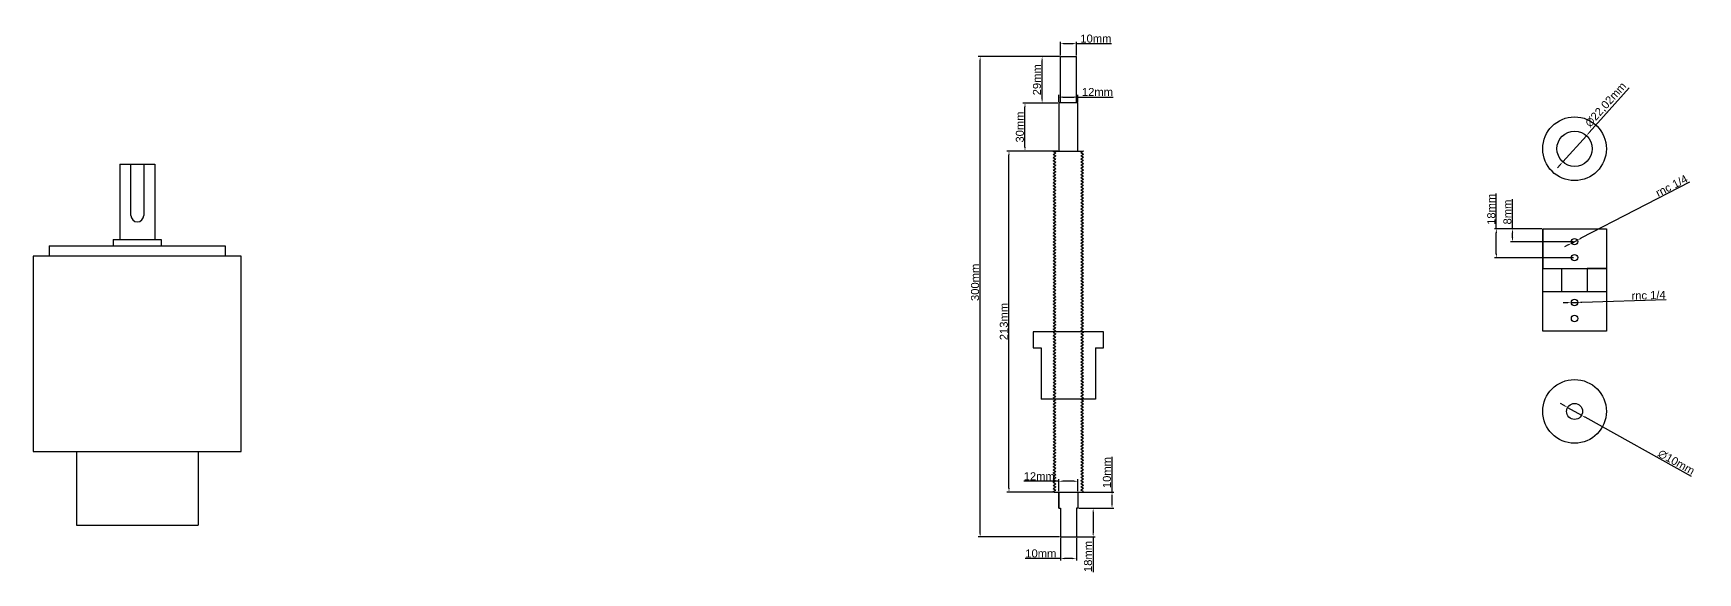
# Model space of a CAD drawing. Header units: centimetres. Extents: x 6534 to 31506, y 42826 to 109107.
# Drawn here: x 13981 to 15021, y 48968 to 49305 of the extents above; entities that cross this region are included whole.
import ezdxf

# ---------------------------------------------------------------- set-up
doc = ezdxf.new("R2010")
doc.units = ezdxf.units.CM
doc.header["$LTSCALE"] = 0.5
doc.styles.get("Standard").update_dxf_attribs({"font": 'arial.ttf'})
doc.dimstyles.new('Copia de ISO-25', dxfattribs={"dimtxt": 5, "dimasz": 2.5, "dimexe": 1.25, "dimexo": 0.625, "dimtad": 1, "dimtxsty": 'Standard', "dimcen": 2.5, "dimclrd": 1, "dimclre": 1, "dimadec": 0, "dimazin": 0, "dimtfac": 1, "dimtmove": 0, "dimatfit": 3, "dimfxl": 1, "dimarcsym": 0})

# ---------------------------------------------------------------- blocks, each defined once
blk = doc.blocks.new('*D338')
at = {"color": 1, "lineweight": -2, "transparency": 16777216}
for p, q in [((14622.4, 49290.4), (14571.6, 49290.4)), ((14572.9, 48992.9), (14572.9, 49287.9)), ((14622.4, 48990.4), (14571.6, 48990.4))]:
    blk.add_line(p, q, dxfattribs=at)
at = {"color": 1, "transparency": 16777216}
for points in [[(14572.4, 49287.9), (14573.3, 49287.9), (14572.9, 49290.4)], [(14572.4, 48992.9), (14573.3, 48992.9), (14572.9, 48990.4)]]:
    blk.add_solid(points, dxfattribs=at)
at = {"layer": 'Defpoints', "color": 0, "transparency": 16777216}
for p in [(14572.9, 49290.4), (14623, 49290.4), (14623, 48990.4)]:
    blk.add_point(p, dxfattribs=at)
at = {"color": 0, "transparency": 16777216, "insert": (14569.7, 49149.4), "char_height": 5, "attachment_point": 5, "rotation": 90}
blk.add_mtext('300mm', dxfattribs=at)
blk = doc.blocks.new('*D339')
at = {"color": 1, "lineweight": -2, "transparency": 16777216}
for p, q in [((14634.6, 49008.4), (14644.8, 49008.4)), ((14643.5, 49005.9), (14643.5, 48992.9)), ((14633.6, 48990.4), (14644.8, 48990.4)), ((14643.5, 48990.4), (14643.5, 48968.5))]:
    blk.add_line(p, q, dxfattribs=at)
at = {"color": 1, "transparency": 16777216}
for points in [[(14643.1, 49005.9), (14643.9, 49005.9), (14643.5, 49008.4)], [(14643.1, 48992.9), (14643.9, 48992.9), (14643.5, 48990.4)]]:
    blk.add_solid(points, dxfattribs=at)
at = {"layer": 'Defpoints', "color": 0, "transparency": 16777216}
for p in [(14634, 49008.4), (14633, 48990.4), (14643.5, 48990.4)]:
    blk.add_point(p, dxfattribs=at)
at = {"color": 0, "transparency": 16777216, "insert": (14640.3, 48978.2), "char_height": 5, "attachment_point": 5, "rotation": 90}
blk.add_mtext('18mm', dxfattribs=at)
blk = doc.blocks.new('*D340')
at = {"color": 1, "lineweight": -2, "transparency": 16777216}
for p, q in [((14978.5, 49270.8), (14953.4, 49242.9)), ((14937, 49224.6), (14951.7, 49241)), ((14935.3, 49222.8), (14933.6, 49220.9))]:
    blk.add_line(p, q, dxfattribs=at)
at = {"color": 1, "transparency": 16777216}
for points in [[(14953.1, 49243.1), (14953.7, 49242.6), (14951.7, 49241)], [(14935, 49223.1), (14935.6, 49222.5), (14937, 49224.6)]]:
    blk.add_solid(points, dxfattribs=at)
at = {"layer": 'Defpoints', "color": 0, "transparency": 16777216}
for p in [(14951.7, 49241), (14937, 49224.6)]:
    blk.add_point(p, dxfattribs=at)
at = {"color": 0, "transparency": 16777216, "insert": (14964, 49260.2), "char_height": 5, "attachment_point": 5, "rotation": 47.9568}
blk.add_mtext('∅22,02mm', dxfattribs=at)
blk = doc.blocks.new('*D341')
at = {"color": 1, "lineweight": -2, "transparency": 16777216}
for p, q in [((14937.8, 49072.5), (14935.6, 49073.7)), ((14940, 49071.3), (14948.7, 49066.4)), ((15017.3, 49028.1), (14950.9, 49065.2))]:
    blk.add_line(p, q, dxfattribs=at)
at = {"color": 1, "transparency": 16777216}
for points in [[(14938, 49072.8), (14937.6, 49072.1), (14940, 49071.3)], [(14951.1, 49065.5), (14950.7, 49064.8), (14948.7, 49066.4)]]:
    blk.add_solid(points, dxfattribs=at)
at = {"layer": 'Defpoints', "color": 0, "transparency": 16777216}
for p in [(14940, 49071.3), (14948.7, 49066.4)]:
    blk.add_point(p, dxfattribs=at)
at = {"color": 0, "transparency": 16777216, "insert": (15007.9, 49037.1), "char_height": 5, "attachment_point": 5, "rotation": 330.827}
blk.add_mtext('∅10mm', dxfattribs=at)
blk = doc.blocks.new('*D342')
at = {"color": 1, "lineweight": -2, "transparency": 16777216}
for p, q in [((14905.5, 49182.8), (14905.5, 49201.4)), ((14923.8, 49182.8), (14904.3, 49182.8)), ((14905.5, 49177.3), (14905.5, 49180.3)), ((14943.7, 49174.8), (14904.3, 49174.8))]:
    blk.add_line(p, q, dxfattribs=at)
at = {"color": 1, "transparency": 16777216}
for points in [[(14905.1, 49180.3), (14906, 49180.3), (14905.5, 49182.8)], [(14905.1, 49177.3), (14906, 49177.3), (14905.5, 49174.8)]]:
    blk.add_solid(points, dxfattribs=at)
at = {"layer": 'Defpoints', "color": 0, "transparency": 16777216}
for p in [(14905.5, 49182.8), (14924.4, 49182.8), (14944.3, 49174.8)]:
    blk.add_point(p, dxfattribs=at)
at = {"color": 0, "transparency": 16777216, "insert": (14902.4, 49193.3), "char_height": 5, "attachment_point": 5, "rotation": 90}
blk.add_mtext('8mm', dxfattribs=at)
blk = doc.blocks.new('*D343')
at = {"color": 1, "lineweight": -2, "transparency": 16777216}
for p, q in [((15016.2, 49211.9), (14948.3, 49176.9)), ((14940.3, 49172.8), (14938.1, 49171.6)), ((14942.6, 49173.9), (14946.1, 49175.7))]:
    blk.add_line(p, q, dxfattribs=at)
at = {"color": 1, "transparency": 16777216}
for points in [[(14948.1, 49177.3), (14948.5, 49176.5), (14946.1, 49175.7)], [(14940.1, 49173.1), (14940.5, 49172.4), (14942.6, 49173.9)]]:
    blk.add_solid(points, dxfattribs=at)
at = {"layer": 'Defpoints', "color": 0, "transparency": 16777216}
for p in [(14942.6, 49173.9), (14946.1, 49175.7)]:
    blk.add_point(p, dxfattribs=at)
at = {"color": 0, "transparency": 16777216, "insert": (15005, 49209.7), "char_height": 5, "attachment_point": 5, "rotation": 27.2713}
blk.add_mtext('rnc 1/4', dxfattribs=at)
blk = doc.blocks.new('*D436')
at = {"color": 1, "lineweight": -2, "transparency": 16777216}
for p, q in [((14618.1, 49231.4), (14589.6, 49231.4)), ((14590.9, 49020.9), (14590.9, 49228.9)), ((14618.3, 49018.4), (14589.6, 49018.4))]:
    blk.add_line(p, q, dxfattribs=at)
at = {"color": 1, "transparency": 16777216}
for points in [[(14590.5, 49228.9), (14591.3, 49228.9), (14590.9, 49231.4)], [(14590.5, 49020.9), (14591.3, 49020.9), (14590.9, 49018.4)]]:
    blk.add_solid(points, dxfattribs=at)
at = {"layer": 'Defpoints', "color": 0, "transparency": 16777216}
for p in [(14590.9, 49231.4), (14618.7, 49231.4), (14618.9, 49018.4)]:
    blk.add_point(p, dxfattribs=at)
at = {"color": 0, "transparency": 16777216, "insert": (14587.7, 49124.9), "char_height": 5, "attachment_point": 5, "rotation": 90}
blk.add_mtext('213mm', dxfattribs=at)
blk = doc.blocks.new('*D445')
at = {"color": 1, "lineweight": -2, "transparency": 16777216}
for p, q in [((14623, 49291), (14623, 49299.7)), ((14625.5, 49298.5), (14630.5, 49298.5)), ((14633, 49291), (14633, 49299.7)), ((14633, 49298.5), (14655, 49298.5))]:
    blk.add_line(p, q, dxfattribs=at)
at = {"color": 1, "transparency": 16777216}
for points in [[(14625.5, 49298.9), (14625.5, 49298), (14623, 49298.5)], [(14630.5, 49298.9), (14630.5, 49298), (14633, 49298.5)]]:
    blk.add_solid(points, dxfattribs=at)
at = {"layer": 'Defpoints', "color": 0, "transparency": 16777216}
for p in [(14633, 49298.5), (14623, 49290.4), (14633, 49290.4)]:
    blk.add_point(p, dxfattribs=at)
at = {"color": 0, "transparency": 16777216, "insert": (14645.2, 49301.6), "char_height": 5, "attachment_point": 5}
blk.add_mtext('10mm', dxfattribs=at)
blk = doc.blocks.new('*D480')
at = {"color": 1, "lineweight": -2, "transparency": 16777216}
for p, q in [((14622, 49262), (14622, 49266.4)), ((14624.5, 49265.1), (14631.5, 49265.1)), ((14634, 49262), (14634, 49266.4)), ((14634, 49265.1), (14656, 49265.1))]:
    blk.add_line(p, q, dxfattribs=at)
at = {"color": 1, "transparency": 16777216}
for points in [[(14624.5, 49265.5), (14624.5, 49264.7), (14622, 49265.1)], [(14631.5, 49265.5), (14631.5, 49264.7), (14634, 49265.1)]]:
    blk.add_solid(points, dxfattribs=at)
at = {"layer": 'Defpoints', "color": 0, "transparency": 16777216}
for p in [(14622, 49261.4), (14634, 49265.1), (14634, 49261.4)]:
    blk.add_point(p, dxfattribs=at)
at = {"color": 0, "transparency": 16777216, "insert": (14646.2, 49268.3), "char_height": 5, "attachment_point": 5}
blk.add_mtext('12mm', dxfattribs=at)
blk = doc.blocks.new('*D481')
at = {"color": 1, "lineweight": -2, "transparency": 16777216}
for p, q in [((14622.4, 49290.4), (14610.3, 49290.4)), ((14611.6, 49263.9), (14611.6, 49287.9)), ((14621.4, 49261.4), (14610.3, 49261.4))]:
    blk.add_line(p, q, dxfattribs=at)
at = {"color": 1, "transparency": 16777216}
for points in [[(14611.2, 49287.9), (14612, 49287.9), (14611.6, 49290.4)], [(14611.2, 49263.9), (14612, 49263.9), (14611.6, 49261.4)]]:
    blk.add_solid(points, dxfattribs=at)
at = {"layer": 'Defpoints', "color": 0, "transparency": 16777216}
for p in [(14611.6, 49290.4), (14623, 49290.4), (14622, 49261.4)]:
    blk.add_point(p, dxfattribs=at)
at = {"color": 0, "transparency": 16777216, "insert": (14608.4, 49275.9), "char_height": 5, "attachment_point": 5, "rotation": 90}
blk.add_mtext('29mm', dxfattribs=at)
blk = doc.blocks.new('*D482')
at = {"color": 1, "lineweight": -2, "transparency": 16777216}
for p, q in [((14621.4, 49261.4), (14599.6, 49261.4)), ((14600.9, 49233.9), (14600.9, 49258.9)), ((14621.4, 49231.4), (14599.6, 49231.4))]:
    blk.add_line(p, q, dxfattribs=at)
at = {"color": 1, "transparency": 16777216}
for points in [[(14600.5, 49258.9), (14601.3, 49258.9), (14600.9, 49261.4)], [(14600.5, 49233.9), (14601.3, 49233.9), (14600.9, 49231.4)]]:
    blk.add_solid(points, dxfattribs=at)
at = {"layer": 'Defpoints', "color": 0, "transparency": 16777216}
for p in [(14600.9, 49261.4), (14622, 49261.4), (14622, 49231.4)]:
    blk.add_point(p, dxfattribs=at)
at = {"color": 0, "transparency": 16777216, "insert": (14597.7, 49246.4), "char_height": 5, "attachment_point": 5, "rotation": 90}
blk.add_mtext('30mm', dxfattribs=at)
blk = doc.blocks.new('*D483')
at = {"color": 1, "lineweight": -2, "transparency": 16777216}
for p, q in [((14622, 49025.2), (14600.1, 49025.2)), ((14622, 49019), (14622, 49026.4)), ((14631.5, 49025.2), (14624.5, 49025.2)), ((14634, 49019), (14634, 49026.4))]:
    blk.add_line(p, q, dxfattribs=at)
at = {"color": 1, "transparency": 16777216}
for points in [[(14624.5, 49025.6), (14624.5, 49024.8), (14622, 49025.2)], [(14631.5, 49025.6), (14631.5, 49024.8), (14634, 49025.2)]]:
    blk.add_solid(points, dxfattribs=at)
at = {"layer": 'Defpoints', "color": 0, "transparency": 16777216}
for p in [(14622, 49025.2), (14622, 49018.4), (14634, 49018.4)]:
    blk.add_point(p, dxfattribs=at)
at = {"color": 0, "transparency": 16777216, "insert": (14609.8, 49028.3), "char_height": 5, "attachment_point": 5}
blk.add_mtext('12mm', dxfattribs=at)
blk = doc.blocks.new('*D484')
at = {"color": 1, "lineweight": -2, "transparency": 16777216}
for p, q in [((14623, 48989.8), (14623, 48975.7)), ((14633, 48989.8), (14633, 48975.7)), ((14623, 48976.9), (14601.1, 48976.9)), ((14630.5, 48976.9), (14625.5, 48976.9))]:
    blk.add_line(p, q, dxfattribs=at)
at = {"color": 1, "transparency": 16777216}
for points in [[(14625.5, 48977.3), (14625.5, 48976.5), (14623, 48976.9)], [(14630.5, 48977.3), (14630.5, 48976.5), (14633, 48976.9)]]:
    blk.add_solid(points, dxfattribs=at)
at = {"layer": 'Defpoints', "color": 0, "transparency": 16777216}
for p in [(14623, 48990.4), (14633, 48990.4), (14623, 48976.9)]:
    blk.add_point(p, dxfattribs=at)
at = {"color": 0, "transparency": 16777216, "insert": (14610.8, 48980.1), "char_height": 5, "attachment_point": 5}
blk.add_mtext('10mm', dxfattribs=at)
blk = doc.blocks.new('*D485')
at = {"color": 1, "lineweight": -2, "transparency": 16777216}
for p, q in [((14655.3, 49018.4), (14655.3, 49040.4)), ((14634.6, 49018.4), (14656.5, 49018.4)), ((14655.3, 49010.9), (14655.3, 49015.9)), ((14634.6, 49008.4), (14656.5, 49008.4))]:
    blk.add_line(p, q, dxfattribs=at)
at = {"color": 1, "transparency": 16777216}
for points in [[(14654.8, 49015.9), (14655.7, 49015.9), (14655.3, 49018.4)], [(14654.8, 49010.9), (14655.7, 49010.9), (14655.3, 49008.4)]]:
    blk.add_solid(points, dxfattribs=at)
at = {"layer": 'Defpoints', "color": 0, "transparency": 16777216}
for p in [(14634, 49018.4), (14655.3, 49018.4), (14634, 49008.4)]:
    blk.add_point(p, dxfattribs=at)
at = {"color": 0, "transparency": 16777216, "insert": (14652.1, 49030.6), "char_height": 5, "attachment_point": 5, "rotation": 90}
blk.add_mtext('10mm', dxfattribs=at)
blk = doc.blocks.new('*D486')
at = {"color": 1, "lineweight": -2, "transparency": 16777216}
for p, q in [((14895.4, 49182.8), (14895.4, 49204.8)), ((14923.8, 49182.8), (14894.2, 49182.8)), ((14895.4, 49167.3), (14895.4, 49180.3)), ((14943.7, 49164.8), (14894.2, 49164.8))]:
    blk.add_line(p, q, dxfattribs=at)
at = {"color": 1, "transparency": 16777216}
for points in [[(14895, 49180.3), (14895.9, 49180.3), (14895.4, 49182.8)], [(14895, 49167.3), (14895.9, 49167.3), (14895.4, 49164.8)]]:
    blk.add_solid(points, dxfattribs=at)
at = {"layer": 'Defpoints', "color": 0, "transparency": 16777216}
for p in [(14895.4, 49182.8), (14924.4, 49182.8), (14944.3, 49164.8)]:
    blk.add_point(p, dxfattribs=at)
at = {"color": 0, "transparency": 16777216, "insert": (14892.3, 49195), "char_height": 5, "attachment_point": 5, "rotation": 90}
blk.add_mtext('18mm', dxfattribs=at)
blk = doc.blocks.new('*D487')
at = {"color": 1, "lineweight": -2, "transparency": 16777216}
for p, q in [((14939.8, 49136.7), (14937.3, 49136.6)), ((14942.3, 49136.8), (14946.3, 49136.9)), ((15001.6, 49138.4), (14948.8, 49136.9))]:
    blk.add_line(p, q, dxfattribs=at)
at = {"color": 1, "transparency": 16777216}
for points in [[(14939.8, 49137.1), (14939.8, 49136.3), (14942.3, 49136.8)], [(14948.8, 49137.4), (14948.8, 49136.5), (14946.3, 49136.9)]]:
    blk.add_solid(points, dxfattribs=at)
at = {"layer": 'Defpoints', "color": 0, "transparency": 16777216}
for p in [(14942.3, 49136.8), (14946.3, 49136.9)]:
    blk.add_point(p, dxfattribs=at)
at = {"color": 0, "transparency": 16777216, "insert": (14990.6, 49141.3), "char_height": 5, "attachment_point": 5, "rotation": 1.5838}
blk.add_mtext('rnc 1/4', dxfattribs=at)

msp = doc.modelspace()

# ---------------------------------------------------------------- linework, layer by layer
for p, q in [((14623.012, 49290.41), (14633.012, 49290.41)), ((14623.012, 49261.41), (14623.012, 49290.41)), ((14633.012, 49261.41), (14633.012, 49290.41)), ((14622.012, 49261.41), (14622.012, 49231.41)), ((14634.012, 49261.41), (14622.012, 49261.41)), ((14634.012, 49231.41), (14634.012, 49261.41)), ((14618.487, 49231.26), (14618.747, 49231.41)), ((14618.487, 49231.26), (14620.179, 49230.283)), ((14618.487, 49229.31), (14620.179, 49230.287)), ((14618.487, 49229.31), (14620.179, 49228.333)), ((14618.487, 49227.36), (14620.179, 49228.337)), ((14618.747, 49231.41), (14637.277, 49231.41)), ((14637.537, 49231.26), (14635.845, 49230.283)), ((14637.537, 49229.31), (14635.845, 49230.287)), ((14637.537, 49229.31), (14635.845, 49228.333)), ((14637.537, 49227.36), (14635.845, 49228.337)), ((14637.537, 49231.26), (14637.277, 49231.41)), ((14035.183, 49223.185), (14057.183, 49223.185)), ((14035.183, 49223.185), (14035.183, 49176.185)), ((14042.183, 49191.185), (14042.183, 49223.185)), ((14046.183, 49223.185), (14050.183, 49223.185)), ((14050.183, 49223.185), (14050.183, 49191.185)), ((14057.183, 49223.185), (14057.183, 49176.185)), ((14618.487, 49227.36), (14620.179, 49226.383)), ((14618.487, 49225.41), (14620.179, 49226.387)), ((14618.487, 49225.41), (14620.179, 49224.433)), ((14618.487, 49223.46), (14620.179, 49224.437)), ((14618.487, 49223.46), (14620.179, 49222.483)), ((14618.487, 49221.51), (14620.179, 49222.487)), ((14618.487, 49221.51), (14620.179, 49220.533)), ((14618.487, 49219.56), (14620.179, 49220.537)), ((14618.487, 49219.56), (14620.179, 49218.583)), ((14618.487, 49217.61), (14620.179, 49218.587)), ((14637.537, 49227.36), (14635.845, 49226.383)), ((14637.537, 49225.41), (14635.845, 49226.387)), ((14637.537, 49225.41), (14635.845, 49224.433)), ((14637.537, 49223.46), (14635.845, 49224.437)), ((14637.537, 49223.46), (14635.845, 49222.483)), ((14637.537, 49221.51), (14635.845, 49222.487)), ((14637.537, 49221.51), (14635.845, 49220.533)), ((14637.537, 49219.56), (14635.845, 49220.537)), ((14637.537, 49219.56), (14635.845, 49218.583)), ((14637.537, 49217.61), (14635.845, 49218.587)), ((14618.487, 49217.61), (14620.179, 49216.633)), ((14618.487, 49215.66), (14620.179, 49216.637)), ((14618.487, 49215.66), (14620.179, 49214.683)), ((14618.487, 49213.71), (14620.179, 49214.687)), ((14618.487, 49213.71), (14620.179, 49212.733)), ((14618.487, 49211.76), (14620.179, 49212.737)), ((14618.487, 49211.76), (14620.179, 49210.783)), ((14618.487, 49209.81), (14620.179, 49210.787)), ((14618.487, 49209.81), (14620.179, 49208.833)), ((14618.487, 49207.86), (14620.179, 49208.837)), ((14618.487, 49207.86), (14620.179, 49206.883)), ((14637.537, 49217.61), (14635.845, 49216.633)), ((14637.537, 49215.66), (14635.845, 49216.637)), ((14637.537, 49215.66), (14635.845, 49214.683)), ((14637.537, 49213.71), (14635.845, 49214.687)), ((14637.537, 49213.71), (14635.845, 49212.733)), ((14637.537, 49211.76), (14635.845, 49212.737)), ((14637.537, 49211.76), (14635.845, 49210.783)), ((14637.537, 49209.81), (14635.845, 49210.787)), ((14637.537, 49209.81), (14635.845, 49208.833)), ((14637.537, 49207.86), (14635.845, 49208.837)), ((14637.537, 49207.86), (14635.845, 49206.883)), ((14618.487, 49205.91), (14620.179, 49206.887)), ((14618.487, 49205.91), (14620.179, 49204.933)), ((14618.487, 49203.96), (14620.179, 49204.937)), ((14618.487, 49203.96), (14620.179, 49202.983)), ((14618.487, 49202.01), (14620.179, 49202.987)), ((14618.487, 49202.01), (14620.179, 49201.033)), ((14618.487, 49200.06), (14620.179, 49201.037)), ((14618.487, 49200.06), (14620.179, 49199.083)), ((14618.487, 49198.11), (14620.179, 49199.087)), ((14618.487, 49198.11), (14620.179, 49197.133)), ((14618.487, 49196.16), (14620.179, 49197.137)), ((14637.537, 49205.91), (14635.845, 49206.887)), ((14637.537, 49205.91), (14635.845, 49204.933)), ((14637.537, 49203.96), (14635.845, 49204.937)), ((14637.537, 49203.96), (14635.845, 49202.983)), ((14637.537, 49202.01), (14635.845, 49202.987)), ((14637.537, 49202.01), (14635.845, 49201.033)), ((14637.537, 49200.06), (14635.845, 49201.037)), ((14637.537, 49200.06), (14635.845, 49199.083)), ((14637.537, 49198.11), (14635.845, 49199.087)), ((14637.537, 49198.11), (14635.845, 49197.133)), ((14637.537, 49196.16), (14635.845, 49197.137)), ((14618.487, 49196.16), (14620.179, 49195.183)), ((14618.487, 49194.21), (14620.179, 49195.187)), ((14618.487, 49194.21), (14620.179, 49193.233)), ((14618.487, 49192.26), (14620.179, 49193.237)), ((14618.487, 49192.26), (14620.179, 49191.283)), ((14618.487, 49190.31), (14620.179, 49191.287)), ((14618.487, 49190.31), (14620.179, 49189.333)), ((14618.487, 49188.36), (14620.179, 49189.337)), ((14618.487, 49188.36), (14620.179, 49187.383)), ((14618.487, 49186.41), (14620.179, 49187.387)), ((14637.537, 49196.16), (14635.845, 49195.183)), ((14637.537, 49194.21), (14635.845, 49195.187)), ((14637.537, 49194.21), (14635.845, 49193.233)), ((14637.537, 49192.26), (14635.845, 49193.237)), ((14637.537, 49192.26), (14635.845, 49191.283)), ((14637.537, 49190.31), (14635.845, 49191.287)), ((14637.537, 49190.31), (14635.845, 49189.333)), ((14637.537, 49188.36), (14635.845, 49189.337)), ((14637.537, 49188.36), (14635.845, 49187.383)), ((14637.537, 49186.41), (14635.845, 49187.387)), ((14031.183, 49176.185), (14031.183, 49172.185)), ((14031.183, 49176.185), (14061.183, 49176.185)), ((14061.183, 49176.185), (14061.183, 49172.185)), ((14618.487, 49186.41), (14620.179, 49185.433)), ((14618.487, 49184.46), (14620.179, 49185.437)), ((14618.487, 49184.46), (14620.179, 49183.483)), ((14618.487, 49182.51), (14620.179, 49183.487)), ((14618.487, 49182.51), (14620.179, 49181.533)), ((14618.487, 49180.56), (14620.179, 49181.537)), ((14618.487, 49180.56), (14620.179, 49179.583)), ((14618.487, 49178.61), (14620.179, 49179.587)), ((14618.487, 49178.61), (14620.179, 49177.633)), ((14618.487, 49176.66), (14620.179, 49177.637)), ((14618.487, 49176.66), (14620.179, 49175.683)), ((14637.537, 49186.41), (14635.845, 49185.433)), ((14637.537, 49184.46), (14635.845, 49185.437)), ((14637.537, 49184.46), (14635.845, 49183.483)), ((14637.537, 49182.51), (14635.845, 49183.487)), ((14637.537, 49182.51), (14635.845, 49181.533)), ((14637.537, 49180.56), (14635.845, 49181.537)), ((14637.537, 49180.56), (14635.845, 49179.583)), ((14637.537, 49178.61), (14635.845, 49179.587)), ((14637.537, 49178.61), (14635.845, 49177.633)), ((14637.537, 49176.66), (14635.845, 49177.637)), ((14637.537, 49176.66), (14635.845, 49175.683)), ((14924.434, 49182.821), (14964.234, 49182.821)), ((14924.434, 49118.821), (14924.434, 49182.821)), ((14924.434, 49182.821), (14924.434, 49158.021)), ((14964.234, 49182.821), (14964.234, 49118.821)), ((14964.234, 49182.821), (14964.234, 49158.021)), ((13981.183, 49165.685), (13981.183, 49043.685)), ((14111.183, 49165.685), (13981.183, 49165.685)), ((13991.183, 49172.185), (14101.183, 49172.185)), ((13991.183, 49172.185), (13991.183, 49165.685)), ((14035.183, 49172.185), (14057.183, 49172.185)), ((14101.183, 49172.185), (14101.183, 49165.685)), ((14111.183, 49043.685), (14111.183, 49165.685)), ((14618.487, 49174.71), (14620.179, 49175.687)), ((14618.487, 49174.71), (14620.179, 49173.733)), ((14618.487, 49172.76), (14620.179, 49173.737)), ((14618.487, 49172.76), (14620.179, 49171.783)), ((14618.487, 49170.81), (14620.179, 49171.787)), ((14618.487, 49170.81), (14620.179, 49169.833)), ((14618.487, 49168.86), (14620.179, 49169.837)), ((14618.487, 49168.86), (14620.179, 49167.883)), ((14618.487, 49166.91), (14620.179, 49167.887)), ((14618.487, 49166.91), (14620.179, 49165.933)), ((14618.487, 49164.96), (14620.179, 49165.937)), ((14637.537, 49174.71), (14635.845, 49175.687)), ((14637.537, 49174.71), (14635.845, 49173.733)), ((14637.537, 49172.76), (14635.845, 49173.737)), ((14637.537, 49172.76), (14635.845, 49171.783)), ((14637.537, 49170.81), (14635.845, 49171.787)), ((14637.537, 49170.81), (14635.845, 49169.833)), ((14637.537, 49168.86), (14635.845, 49169.837)), ((14637.537, 49168.86), (14635.845, 49167.883)), ((14637.537, 49166.91), (14635.845, 49167.887)), ((14637.537, 49166.91), (14635.845, 49165.933)), ((14637.537, 49164.96), (14635.845, 49165.937)), ((14618.487, 49164.96), (14620.179, 49163.983)), ((14618.487, 49163.01), (14620.179, 49163.987)), ((14618.487, 49163.01), (14620.179, 49162.033)), ((14618.487, 49161.06), (14620.179, 49162.037)), ((14618.487, 49161.06), (14620.179, 49160.083)), ((14618.487, 49159.11), (14620.179, 49160.087)), ((14618.487, 49159.11), (14620.179, 49158.133)), ((14618.487, 49157.16), (14620.179, 49158.137)), ((14618.487, 49157.16), (14620.179, 49156.183)), ((14618.487, 49155.21), (14620.179, 49156.187)), ((14637.537, 49164.96), (14635.845, 49163.983)), ((14637.537, 49163.01), (14635.845, 49163.987)), ((14637.537, 49163.01), (14635.845, 49162.033)), ((14637.537, 49161.06), (14635.845, 49162.037)), ((14637.537, 49161.06), (14635.845, 49160.083)), ((14637.537, 49159.11), (14635.845, 49160.087)), ((14637.537, 49159.11), (14635.845, 49158.133)), ((14637.537, 49157.16), (14635.845, 49158.137)), ((14637.537, 49157.16), (14635.845, 49156.183)), ((14637.537, 49155.21), (14635.845, 49156.187)), ((14924.434, 49158.021), (14964.234, 49158.021)), ((14936.434, 49143.621), (14936.434, 49158.021)), ((14964.234, 49158.021), (14952.234, 49158.021)), ((14952.234, 49158.021), (14952.234, 49143.621)), ((14618.487, 49155.21), (14620.179, 49154.233)), ((14618.49, 49153.258), (14620.182, 49154.235)), ((14618.49, 49153.258), (14620.182, 49152.281)), ((14618.49, 49151.308), (14620.182, 49152.285)), ((14618.49, 49151.308), (14620.182, 49150.331)), ((14618.49, 49149.358), (14620.182, 49150.335)), ((14618.49, 49149.358), (14620.182, 49148.381)), ((14618.49, 49147.408), (14620.182, 49148.385)), ((14618.49, 49147.408), (14618.967, 49147.133)), ((14618.49, 49147.408), (14620.182, 49146.431)), ((14618.49, 49145.458), (14620.182, 49146.435)), ((14618.49, 49145.458), (14620.182, 49144.481)), ((14637.534, 49153.258), (14635.842, 49154.235)), ((14637.534, 49153.258), (14635.842, 49152.281)), ((14637.534, 49151.308), (14635.842, 49152.285)), ((14637.534, 49151.308), (14635.842, 49150.331)), ((14637.534, 49149.358), (14635.842, 49150.335)), ((14637.534, 49149.358), (14635.842, 49148.381)), ((14637.534, 49147.408), (14635.842, 49148.385)), ((14637.537, 49155.21), (14635.845, 49154.233)), ((14637.54, 49147.408), (14635.848, 49146.431)), ((14637.54, 49145.458), (14635.848, 49146.435)), ((14637.54, 49145.458), (14635.848, 49144.481)), ((14637.534, 49147.408), (14637.057, 49147.133)), ((14618.49, 49143.508), (14620.182, 49144.485)), ((14618.49, 49143.508), (14620.182, 49142.531)), ((14618.49, 49141.558), (14620.182, 49142.535)), ((14618.49, 49141.558), (14620.182, 49140.581)), ((14618.49, 49139.608), (14620.182, 49140.585)), ((14618.49, 49139.608), (14620.182, 49138.631)), ((14618.49, 49137.658), (14620.182, 49138.635)), ((14618.49, 49137.658), (14620.182, 49136.681)), ((14618.49, 49135.708), (14620.182, 49136.685)), ((14618.49, 49135.708), (14620.182, 49134.731)), ((14618.49, 49133.758), (14620.182, 49134.735)), ((14637.54, 49143.508), (14635.848, 49144.485)), ((14637.54, 49143.508), (14635.848, 49142.531)), ((14637.54, 49141.558), (14635.848, 49142.535)), ((14637.54, 49141.558), (14635.848, 49140.581)), ((14637.54, 49139.608), (14635.848, 49140.585)), ((14637.54, 49139.608), (14635.848, 49138.631)), ((14637.54, 49137.658), (14635.848, 49138.635)), ((14637.54, 49137.658), (14635.848, 49136.681)), ((14637.54, 49135.708), (14635.848, 49136.685)), ((14637.54, 49135.708), (14635.848, 49134.731)), ((14637.54, 49133.758), (14635.848, 49134.735)), ((14924.434, 49118.821), (14924.434, 49143.621)), ((14924.434, 49143.621), (14964.234, 49143.621)), ((14936.434, 49143.621), (14952.234, 49143.621)), ((14618.49, 49133.758), (14620.182, 49132.781)), ((14618.49, 49131.808), (14620.182, 49132.785)), ((14618.49, 49131.808), (14620.182, 49130.831)), ((14618.49, 49129.858), (14620.182, 49130.835)), ((14618.49, 49129.858), (14620.182, 49128.881)), ((14618.49, 49127.908), (14620.182, 49128.885)), ((14618.49, 49127.908), (14620.182, 49126.931)), ((14618.49, 49125.958), (14620.182, 49126.935)), ((14618.49, 49125.958), (14620.182, 49124.981)), ((14618.49, 49124.008), (14620.182, 49124.985)), ((14637.54, 49133.758), (14635.848, 49132.781)), ((14637.54, 49131.808), (14635.848, 49132.785)), ((14637.54, 49131.808), (14635.848, 49130.831)), ((14637.54, 49129.858), (14635.848, 49130.835)), ((14637.54, 49129.858), (14635.848, 49128.881)), ((14637.54, 49127.908), (14635.848, 49128.885)), ((14637.54, 49127.908), (14635.848, 49126.931)), ((14637.54, 49125.958), (14635.848, 49126.935)), ((14637.54, 49125.958), (14635.848, 49124.981)), ((14637.54, 49124.008), (14635.848, 49124.985)), ((14650.012, 49118.505), (14606.012, 49118.505)), ((14606.012, 49118.505), (14606.012, 49108.505)), ((14618.49, 49124.008), (14620.182, 49123.031)), ((14618.491, 49124.006), (14620.183, 49123.029)), ((14618.491, 49122.056), (14620.183, 49123.033)), ((14618.491, 49122.056), (14620.183, 49121.079)), ((14618.491, 49120.106), (14620.183, 49121.083)), ((14618.491, 49120.106), (14620.183, 49119.129)), ((14618.491, 49118.156), (14620.183, 49119.133)), ((14618.491, 49118.156), (14620.183, 49117.179)), ((14618.491, 49116.206), (14620.183, 49117.183)), ((14618.491, 49116.206), (14620.183, 49115.229)), ((14618.491, 49114.256), (14620.183, 49115.233)), ((14618.491, 49114.256), (14620.183, 49113.279)), ((14637.54, 49124.008), (14635.848, 49123.031)), ((14637.541, 49124.006), (14635.849, 49123.029)), ((14637.541, 49122.056), (14635.849, 49123.033)), ((14637.541, 49122.056), (14635.849, 49121.079)), ((14637.541, 49120.106), (14635.849, 49121.083)), ((14637.541, 49120.106), (14635.849, 49119.129)), ((14637.541, 49118.156), (14635.849, 49119.133)), ((14637.541, 49118.156), (14635.849, 49117.179)), ((14637.541, 49116.206), (14635.849, 49117.183)), ((14637.541, 49116.206), (14635.849, 49115.229)), ((14637.541, 49114.256), (14635.849, 49115.233)), ((14637.541, 49114.256), (14635.849, 49113.279)), ((14650.012, 49108.505), (14650.012, 49118.505)), ((14964.234, 49118.821), (14924.434, 49118.821)), ((14606.012, 49108.505), (14611.012, 49108.505)), ((14611.012, 49108.505), (14611.012, 49076.505)), ((14618.491, 49112.306), (14620.183, 49113.283)), ((14618.491, 49112.306), (14620.183, 49111.329)), ((14618.491, 49110.356), (14620.183, 49111.333)), ((14618.491, 49110.356), (14620.183, 49109.379)), ((14618.491, 49108.406), (14620.183, 49109.383)), ((14618.491, 49108.406), (14620.183, 49107.429)), ((14618.491, 49106.456), (14620.183, 49107.433)), ((14618.491, 49106.456), (14620.183, 49105.479)), ((14618.491, 49104.506), (14620.183, 49105.483)), ((14618.491, 49104.506), (14620.183, 49103.529)), ((14618.491, 49102.556), (14620.183, 49103.533)), ((14637.541, 49112.306), (14635.849, 49113.283)), ((14637.541, 49112.306), (14635.849, 49111.329)), ((14637.541, 49110.356), (14635.849, 49111.333)), ((14637.541, 49110.356), (14635.849, 49109.379)), ((14637.541, 49108.406), (14635.849, 49109.383)), ((14637.541, 49108.406), (14635.849, 49107.429)), ((14637.541, 49106.456), (14635.849, 49107.433)), ((14637.541, 49106.456), (14635.849, 49105.479)), ((14637.541, 49104.506), (14635.849, 49105.483)), ((14637.541, 49104.506), (14635.849, 49103.529)), ((14637.541, 49102.556), (14635.849, 49103.533)), ((14645.012, 49108.505), (14645.012, 49076.505)), ((14645.012, 49108.505), (14650.012, 49108.505)), ((14618.491, 49102.556), (14620.183, 49101.579)), ((14618.491, 49100.606), (14620.183, 49101.583)), ((14618.491, 49100.606), (14620.183, 49099.629)), ((14618.491, 49098.656), (14620.183, 49099.633)), ((14618.491, 49098.656), (14620.183, 49097.679)), ((14618.491, 49096.706), (14620.183, 49097.683)), ((14618.491, 49096.706), (14620.183, 49095.729)), ((14618.491, 49094.756), (14620.183, 49095.733)), ((14618.491, 49094.756), (14620.183, 49093.779)), ((14618.491, 49092.806), (14620.183, 49093.783)), ((14637.541, 49102.556), (14635.849, 49101.579)), ((14637.541, 49100.606), (14635.849, 49101.583)), ((14637.541, 49100.606), (14635.849, 49099.629)), ((14637.541, 49098.656), (14635.849, 49099.633)), ((14637.541, 49098.656), (14635.849, 49097.679)), ((14637.541, 49096.706), (14635.849, 49097.683)), ((14637.541, 49096.706), (14635.849, 49095.729)), ((14637.541, 49094.756), (14635.849, 49095.733)), ((14637.541, 49094.756), (14635.849, 49093.779)), ((14637.541, 49092.806), (14635.849, 49093.783)), ((14618.491, 49092.806), (14620.183, 49091.829)), ((14618.491, 49090.856), (14620.183, 49091.833)), ((14618.491, 49090.856), (14620.183, 49089.879)), ((14618.491, 49088.906), (14620.183, 49089.883)), ((14618.491, 49088.906), (14620.183, 49087.929)), ((14618.491, 49086.956), (14620.183, 49087.933)), ((14618.491, 49086.956), (14620.183, 49085.979)), ((14618.491, 49085.006), (14620.183, 49085.983)), ((14618.491, 49085.006), (14620.183, 49084.029)), ((14618.491, 49083.056), (14620.183, 49084.033)), ((14618.491, 49083.056), (14620.183, 49082.079)), ((14637.541, 49092.806), (14635.849, 49091.829)), ((14637.541, 49090.856), (14635.849, 49091.833)), ((14637.541, 49090.856), (14635.849, 49089.879)), ((14637.541, 49088.906), (14635.849, 49089.883)), ((14637.541, 49088.906), (14635.849, 49087.929)), ((14637.541, 49086.956), (14635.849, 49087.933)), ((14637.541, 49086.956), (14635.849, 49085.979)), ((14637.541, 49085.006), (14635.849, 49085.983)), ((14637.541, 49085.006), (14635.849, 49084.029)), ((14637.541, 49083.056), (14635.849, 49084.033)), ((14637.541, 49083.056), (14635.849, 49082.079)), ((14645.012, 49076.505), (14611.012, 49076.505)), ((14618.491, 49081.106), (14620.183, 49082.083)), ((14618.491, 49081.106), (14620.183, 49080.129)), ((14618.491, 49079.156), (14620.183, 49080.133)), ((14618.491, 49079.156), (14620.183, 49078.179)), ((14618.491, 49077.206), (14620.183, 49078.183)), ((14618.491, 49077.206), (14620.183, 49076.229)), ((14618.491, 49075.256), (14620.183, 49076.233)), ((14618.491, 49075.256), (14620.183, 49074.279)), ((14618.491, 49073.306), (14620.183, 49074.283)), ((14618.491, 49073.306), (14620.183, 49072.329)), ((14618.491, 49071.356), (14620.183, 49072.333)), ((14637.541, 49081.106), (14635.849, 49082.083)), ((14637.541, 49081.106), (14635.849, 49080.129)), ((14637.541, 49079.156), (14635.849, 49080.133)), ((14637.541, 49079.156), (14635.849, 49078.179)), ((14637.541, 49077.206), (14635.849, 49078.183)), ((14637.541, 49077.206), (14635.849, 49076.229)), ((14637.541, 49075.256), (14635.849, 49076.233)), ((14637.541, 49075.256), (14635.849, 49074.279)), ((14637.541, 49073.306), (14635.849, 49074.283)), ((14637.541, 49073.306), (14635.849, 49072.329)), ((14637.541, 49071.356), (14635.849, 49072.333)), ((14618.491, 49071.356), (14620.183, 49070.379)), ((14618.491, 49069.406), (14620.183, 49070.383)), ((14618.491, 49069.406), (14620.183, 49068.429)), ((14618.495, 49067.454), (14620.187, 49068.431)), ((14618.495, 49067.454), (14620.187, 49066.478)), ((14618.495, 49065.504), (14620.187, 49066.481)), ((14618.495, 49065.504), (14620.187, 49064.528)), ((14618.495, 49063.554), (14620.187, 49064.531)), ((14618.495, 49063.554), (14620.187, 49062.578)), ((14618.495, 49061.604), (14620.187, 49062.581)), ((14637.538, 49067.454), (14635.846, 49068.431)), ((14637.538, 49067.454), (14635.846, 49066.478)), ((14637.538, 49065.504), (14635.846, 49066.481)), ((14637.538, 49065.504), (14635.846, 49064.528)), ((14637.538, 49063.554), (14635.846, 49064.531)), ((14637.538, 49063.554), (14635.846, 49062.578)), ((14637.538, 49061.604), (14635.846, 49062.581)), ((14637.541, 49071.356), (14635.849, 49070.379)), ((14637.541, 49069.406), (14635.849, 49070.383)), ((14637.541, 49069.406), (14635.849, 49068.429)), ((14618.495, 49061.604), (14618.971, 49061.329)), ((14618.495, 49061.604), (14620.187, 49060.628)), ((14618.495, 49059.654), (14620.187, 49060.631)), ((14618.495, 49059.654), (14620.187, 49058.678)), ((14618.495, 49057.704), (14620.187, 49058.681)), ((14618.495, 49057.704), (14620.187, 49056.728)), ((14618.495, 49055.754), (14620.187, 49056.731)), ((14618.495, 49055.754), (14620.187, 49054.778)), ((14618.495, 49053.804), (14620.187, 49054.781)), ((14618.495, 49053.804), (14620.187, 49052.828)), ((14618.495, 49051.854), (14620.187, 49052.831)), ((14618.495, 49051.854), (14620.187, 49050.878)), ((14618.495, 49051.854), (14620.187, 49050.878)), ((14637.545, 49061.604), (14635.853, 49060.628)), ((14637.545, 49059.654), (14635.853, 49060.631)), ((14637.545, 49059.654), (14635.853, 49058.678)), ((14637.545, 49057.704), (14635.853, 49058.681)), ((14637.545, 49057.704), (14635.853, 49056.728)), ((14637.545, 49055.754), (14635.853, 49056.731)), ((14637.545, 49055.754), (14635.853, 49054.778)), ((14637.545, 49053.804), (14635.853, 49054.781)), ((14637.545, 49053.804), (14635.853, 49052.828)), ((14637.545, 49051.854), (14635.853, 49052.831)), ((14637.545, 49051.854), (14635.853, 49050.878)), ((14637.545, 49051.854), (14635.853, 49050.878)), ((14637.538, 49061.604), (14637.062, 49061.329)), ((13981.183, 49043.685), (14111.183, 49043.685)), ((14008.183, 49043.685), (14008.183, 48997.685)), ((14084.183, 49043.685), (14084.183, 48997.685)), ((14618.495, 49049.904), (14620.187, 49050.881)), ((14618.495, 49049.904), (14620.187, 49048.928)), ((14618.495, 49047.954), (14620.187, 49048.931)), ((14618.495, 49047.954), (14620.187, 49046.978)), ((14618.498, 49046.003), (14620.19, 49046.979)), ((14618.498, 49046.003), (14620.19, 49045.026)), ((14618.498, 49044.053), (14620.19, 49045.029)), ((14618.498, 49044.053), (14620.19, 49043.076)), ((14618.498, 49042.103), (14620.19, 49043.079)), ((14618.498, 49042.103), (14620.19, 49041.126)), ((14618.498, 49040.153), (14620.19, 49041.129)), ((14637.541, 49046.003), (14635.849, 49046.979)), ((14637.541, 49046.003), (14635.849, 49045.026)), ((14637.541, 49044.053), (14635.849, 49045.029)), ((14637.541, 49044.053), (14635.849, 49043.076)), ((14637.541, 49042.103), (14635.849, 49043.079)), ((14637.541, 49042.103), (14635.849, 49041.126)), ((14637.541, 49040.153), (14635.849, 49041.129)), ((14637.545, 49049.904), (14635.853, 49050.881)), ((14637.545, 49049.904), (14635.853, 49048.928)), ((14637.545, 49047.954), (14635.853, 49048.931)), ((14637.545, 49047.954), (14635.853, 49046.978)), ((14618.498, 49040.153), (14618.974, 49039.878)), ((14618.498, 49040.153), (14620.19, 49039.176)), ((14618.498, 49038.203), (14620.19, 49039.179)), ((14618.498, 49038.203), (14620.19, 49037.226)), ((14618.498, 49036.253), (14620.19, 49037.229)), ((14618.498, 49036.253), (14620.19, 49035.276)), ((14618.501, 49034.301), (14620.193, 49035.278)), ((14618.501, 49034.301), (14620.193, 49033.324)), ((14618.501, 49032.351), (14620.193, 49033.328)), ((14618.501, 49032.351), (14620.193, 49031.374)), ((14618.501, 49030.401), (14620.193, 49031.378)), ((14637.545, 49034.301), (14635.853, 49035.278)), ((14637.545, 49034.301), (14635.853, 49033.324)), ((14637.545, 49032.351), (14635.853, 49033.328)), ((14637.545, 49032.351), (14635.853, 49031.374)), ((14637.545, 49030.401), (14635.853, 49031.378)), ((14637.548, 49040.153), (14635.856, 49039.176)), ((14637.548, 49038.203), (14635.856, 49039.179)), ((14637.548, 49038.203), (14635.856, 49037.226)), ((14637.548, 49036.253), (14635.856, 49037.229)), ((14637.548, 49036.253), (14635.856, 49035.276)), ((14637.541, 49040.153), (14637.065, 49039.878)), ((14618.501, 49030.401), (14620.193, 49029.424)), ((14618.505, 49028.453), (14620.197, 49029.429)), ((14618.505, 49028.453), (14620.197, 49027.476)), ((14618.505, 49026.503), (14620.197, 49027.479)), ((14618.505, 49026.503), (14620.197, 49025.526)), ((14618.505, 49024.553), (14620.197, 49025.529)), ((14618.505, 49024.553), (14620.197, 49023.576)), ((14618.505, 49022.603), (14620.197, 49023.579)), ((14618.505, 49022.603), (14618.981, 49022.328)), ((14618.505, 49022.603), (14620.197, 49021.626)), ((14618.505, 49020.653), (14620.197, 49021.629)), ((14618.505, 49020.653), (14620.197, 49019.676)), ((14620.163, 49029.41), (14620.193, 49029.428)), ((14637.545, 49030.401), (14635.853, 49029.424)), ((14635.883, 49029.41), (14635.853, 49029.428)), ((14637.548, 49028.453), (14635.856, 49029.429)), ((14637.548, 49028.453), (14635.856, 49027.476)), ((14637.548, 49026.503), (14635.856, 49027.479)), ((14637.548, 49026.503), (14635.856, 49025.526)), ((14637.548, 49024.553), (14635.856, 49025.529)), ((14637.548, 49024.553), (14635.856, 49023.576)), ((14637.548, 49022.603), (14635.856, 49023.579)), ((14637.555, 49022.603), (14635.862, 49021.626)), ((14637.555, 49020.653), (14635.862, 49021.629)), ((14637.555, 49020.653), (14635.862, 49019.676)), ((14637.548, 49022.603), (14637.072, 49022.328)), ((14618.505, 49018.703), (14620.197, 49019.679)), ((14618.505, 49018.703), (14618.924, 49018.41)), ((14618.924, 49018.41), (14637.135, 49018.41)), ((14622.012, 49008.41), (14622.012, 49018.41)), ((14622.012, 49018.41), (14622.012, 49008.41)), ((14634.012, 49018.41), (14634.012, 49008.41)), ((14637.555, 49018.703), (14635.862, 49019.679)), ((14637.555, 49018.703), (14637.135, 49018.41)), ((14622.012, 49008.41), (14623.012, 49008.41)), ((14623.012, 49008.41), (14623.012, 48990.41)), ((14634.012, 49008.41), (14633.012, 49008.41)), ((14633.012, 49008.41), (14633.012, 48990.41)), ((14008.183, 48997.685), (14084.183, 48997.685)), ((14623.012, 48990.41), (14633.012, 48990.41))]:
    msp.add_line(p, q)
for centre, radius in [((14944.334, 49232.821), 19.9), ((14944.334, 49232.821), 11.01), ((14944.334, 49174.821), 2), ((14944.334, 49164.821), 2), ((14944.334, 49136.821), 2), ((14944.334, 49126.821), 2), ((14944.334, 49068.821), 19.9), ((14944.334, 49068.821), 5)]:
    msp.add_circle(centre, radius)
msp.add_arc((14046.183, 49191.185), 4, 180, 0)

# ---------------------------------------------------------------- dimensions: what is measured, and where the dimension line sits
for base, p1, p2, picture, middle in [((14633.012, 49298.463), (14623.012, 49290.41), (14633.012, 49290.41), '*D445', (14645.235, 49301.641)), ((14634.012, 49265.126), (14622.012, 49261.41), (14634.012, 49261.41), '*D480', (14646.235, 49268.261)), ((14622.012, 49025.194), (14634.012, 49018.41), (14622.012, 49018.41), '*D483', (14609.789, 49028.33)), ((14623.012, 48976.919), (14633.012, 48990.41), (14623.012, 48990.41), '*D484', (14610.789, 48980.096))]:
    dim = msp.add_linear_dim(base=base, p1=p1, p2=p2, dimstyle='Copia de ISO-25', override={"dimpost": 'mm'})
    dim.commit()
    dim.dimension.update_dxf_attribs({"geometry": picture, "text_midpoint": middle})
for base, p1, p2, picture, middle in [((14572.859, 49290.41), (14623.012, 48990.41), (14623.012, 49290.41), '*D338', (14572.859, 49149.41)), ((14611.579, 49290.41), (14622.012, 49261.41), (14623.012, 49290.41), '*D481', (14611.579, 49275.91)), ((14600.871, 49261.41), (14622.012, 49231.41), (14622.012, 49261.41), '*D482', (14600.871, 49246.41)), ((14590.887, 49231.41), (14618.924, 49018.41), (14618.747, 49231.41), '*D436', (14590.887, 49124.91))]:
    dim = msp.add_linear_dim(base=base, p1=p1, p2=p2, angle=90, dimstyle='Copia de ISO-25', override={"dimpost": 'mm'})
    dim.commit()
    dim.dimension.update_dxf_attribs({"geometry": picture, "text_midpoint": middle, "dimtype": 160})
dim = msp.add_diameter_dim_2p(p1=(14936.96, 49224.645), p2=(14951.707, 49240.998), dimstyle='Copia de ISO-25', override={"dimpost": 'mm'})
dim.commit()
dim.dimension.update_dxf_attribs({"geometry": '*D340', "text_midpoint": (14964.041, 49260.217)})
for p1, p2, picture, middle in [((14942.556, 49173.905), (14946.111, 49175.737), '*D343', (15006.506, 49206.871)), ((14942.334, 49136.766), (14946.333, 49136.876), '*D487', (14990.733, 49138.104))]:
    dim = msp.add_diameter_dim_2p(p1=p1, p2=p2, text='rnc 1/4', dimstyle='Copia de ISO-25', override={"dimpost": 'mm'})
    dim.commit()
    dim.dimension.update_dxf_attribs({"geometry": picture, "text_midpoint": middle, "dimtype": 163})
for base, p1, p2, picture, middle in [((14895.448, 49182.821), (14944.334, 49164.821), (14924.434, 49182.821), '*D486', (14892.27, 49195.044)), ((14905.545, 49182.821), (14944.334, 49174.821), (14924.434, 49182.821), '*D342', (14902.367, 49193.34)), ((14655.265, 49018.41), (14634.012, 49008.41), (14634.012, 49018.41), '*D485', (14652.087, 49030.633)), ((14643.521, 48990.41), (14634.012, 49008.41), (14633.012, 48990.41), '*D339', (14640.344, 48978.187))]:
    dim = msp.add_linear_dim(base=base, p1=p1, p2=p2, angle=90, dimstyle='Copia de ISO-25', override={"dimpost": 'mm'})
    dim.commit()
    dim.dimension.update_dxf_attribs({"geometry": picture, "text_midpoint": middle})
dim = msp.add_diameter_dim_2p(p1=(14939.968, 49071.258), p2=(14948.699, 49066.384), dimstyle='Copia de ISO-25', override={"dimpost": 'mm'})
dim.commit()
dim.dimension.update_dxf_attribs({"geometry": '*D341', "text_midpoint": (15006.27, 49034.244), "dimtype": 163})

doc.saveas('drawing.dxf')
